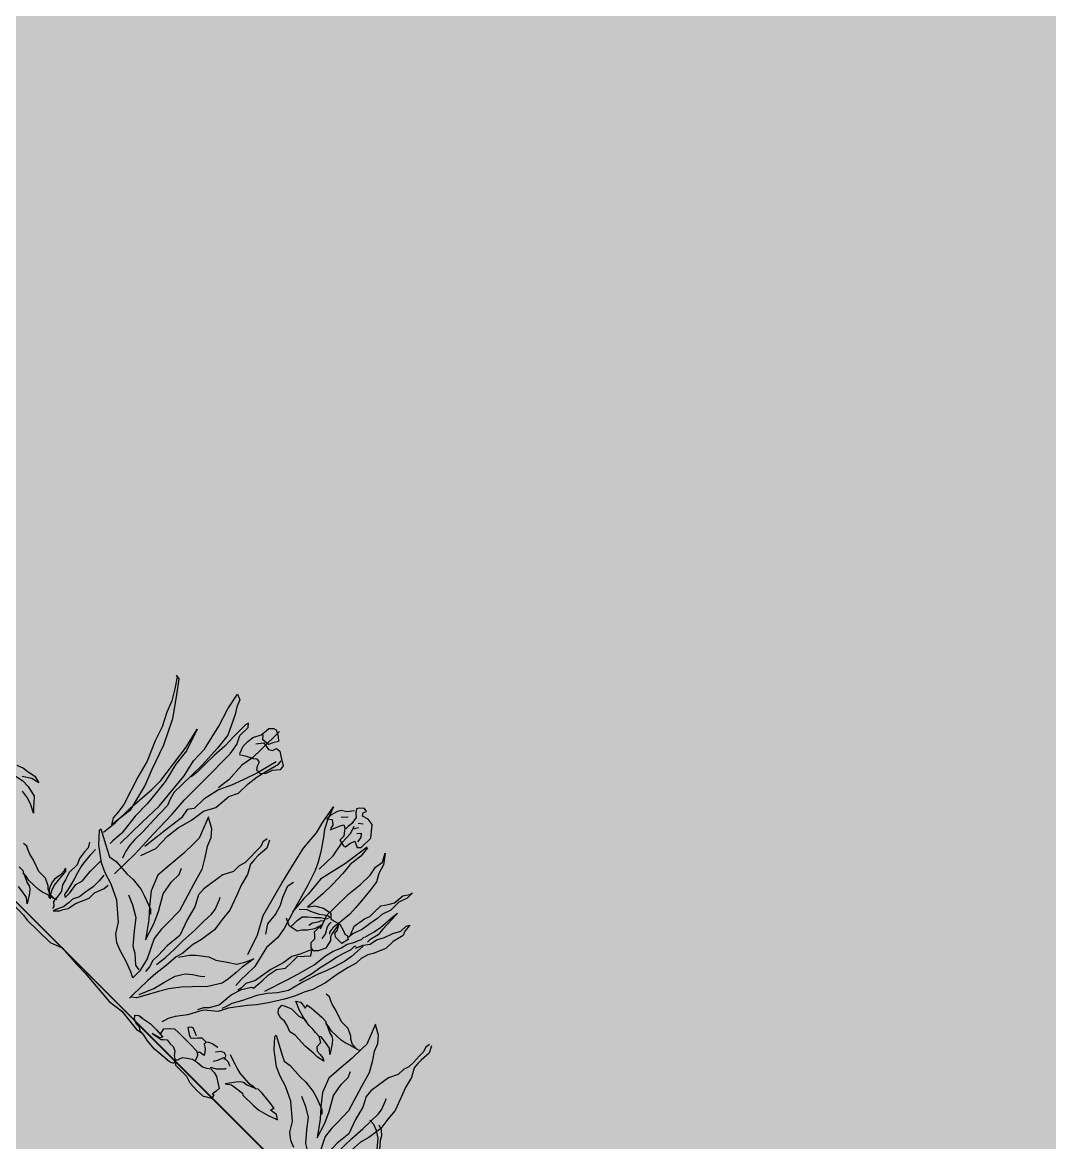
# Model space of a CAD drawing. Header units: metres. Extents: x 97 to 197, y 104 to 205.
# Drawn here: x 149.463 to 150.091, y 144.202 to 144.886 of the extents above; entities that cross this region are included whole.
import ezdxf

# ---------------------------------------------------------------- set-up
doc = ezdxf.new("R2010")
doc.units = ezdxf.units.M
doc.layers.add('00-AUX1', color=200, linetype='Continuous', plot=False)
for name, color, linetype in [('18-HATCH', 1, 'Continuous'), ('22-FAC_4º', 2, 'Continuous'), ('6-VEGETAÇÃO', 104, 'Continuous')]:
    doc.layers.add(name, color=color, linetype=linetype)

# ---------------------------------------------------------------- blocks, each defined once
blk = doc.blocks.new('A$C20B154FB')
at = {"layer": '6-VEGETAÇÃO', "color": 72}
for points in [[(3960.4, 993.2), (3973.9, 1026.9), (3980.6, 1038.1), (3989.6, 1033.6), (4007.5, 1011.2), (4007.5, 993.2), (4030, 988.7), (4036.7, 991), (4039, 1008.9), (4045.7, 1026.9), (4065.9, 1017.9), (4074.9, 1026.9), (4074.9, 1071.8), (4045.7, 1107.7), (4023.3, 1109.9), (4003, 1103.2), (3996.3, 1112.2), (4000.8, 1123.4), (3989.6, 1125.6), (3976.1, 1114.4), (3971.6, 1105.4), (3980.6, 1094.2), (3991.8, 1085.2), (3996.3, 1060.5), (3994.1, 1044.8), (3994.1, 1033.6)], [(3566.3, 954), (3556.8, 980.2), (3556.8, 1001.5), (3559.1, 1022.9), (3571, 1049), (3573.4, 1070.4), (3573.4, 1082.3), (3585.3, 1094.1), (3594.8, 1096.5), (3613.8, 1087), (3628, 1075.1), (3618.5, 1058.5), (3611.4, 1044.3), (3587.6, 1041.9), (3575.8, 1053.8)], [(3606.6, 1101), (3606.6, 1072.5), (3606.6, 1041.6), (3606.6, 1015.5), (3606.6, 975.1), (3599.5, 932.3), (3604.3, 865.9), (3601.9, 844.5), (3599.5, 823.1)], [(3971.6, 1096.4), (3955.9, 1076.2), (3940.2, 1065), (3933.4, 1053.8), (3926.7, 1031.4), (3926.7, 1011.2), (3940.2, 1022.4), (3955.9, 1011.2), (3958.1, 997.7)], [(4009.8, 1076.2), (4023.3, 1087.5)], [(3504.5, 457.4), (3504.5, 559.5), (3504.5, 637.9), (3490.2, 768.5), (3476, 825.5), (3473.6, 880.1), (3452.2, 968), (3430.8, 1029.7), (3419, 1086.7), (3438, 1079.6), (3447.5, 1055.8), (3461.7, 1034.5), (3471.2, 1015.5), (3495, 968), (3502.1, 913.3), (3506.9, 837.4), (3506.9, 792.2), (3506.9, 742.4), (3506.9, 706.7), (3514, 680.6), (3523.5, 659.2), (3525.9, 592.8), (3528.2, 540.5), (3528.2, 500.1), (3530.6, 476.4), (3535.4, 452.6), (3540.1, 440.8), (3544.9, 428.9)], [(3580.5, 1015.8), (3597.1, 1037.1), (3623.3, 1032.4), (3635.2, 1039.5), (3639.9, 1053.8), (3654.2, 1056.1), (3668.4, 1046.6), (3696.9, 1030), (3699.3, 1013.4), (3682.7, 992), (3675.5, 970.7), (3663.7, 956.4), (3647, 956.4), (3637.5, 968.3), (3632.8, 982.5), (3620.9, 982.5), (3611.4, 975.4), (3590, 963.5), (3568.6, 949.3)], [(4068.2, 504.9), (4043.5, 574.5), (4009.8, 632.8), (3976.1, 754), (3955.9, 832.6), (3942.4, 886.4), (3935.7, 953.8), (3924.5, 994.1), (3913.2, 1055.3), (3929, 1012.7), (3946.9, 981.2), (3962.6, 961), (3991.8, 920.6), (4012, 887), (4023.3, 862.3), (4041.2, 810.7), (4065.9, 727.7), (4079.4, 689.5), (4090.6, 653.6), (4097.3, 615.4), (4095.1, 566.1), (4113.1, 494.3), (4113.1, 456.1), (4113.1, 431.4), (4115.3, 404.5)], [(3955.9, 1049.3), (3971.6, 1067.3)], [(4030, 875.8), (4030, 940.8), (4018.8, 992.5), (4016.5, 1035.1), (4007.5, 1059.8)], [(4012, 1051.6), (4021, 1067.3)], [(4032.2, 1049.3), (4041.2, 1060.5), (4050.2, 1049.3), (4052.4, 1031.4)], [(4175.9, 739.6), (4158, 786.8), (4158, 822.7), (4158, 890), (4162.5, 939.4), (4162.5, 984.2), (4155.7, 1015.7), (4160.2, 1044.8), (4144.5, 1071.8), (4169.2, 1040.3), (4178.2, 1008.9), (4193.9, 984.2), (4198.4, 952.8), (4202.9, 912.4), (4207.4, 874.3), (4209.6, 842.9), (4205.1, 795.7), (4202.9, 773.3), (4202.9, 764.3), (4205.1, 753.1), (4209.6, 748.6)], [(3563.9, 372.2), (3563.9, 469.6), (3559.1, 559.8), (3554.4, 650.1), (3549.6, 711.8), (3547.3, 806.8), (3544.9, 930.3), (3537.7, 968.3), (3523.5, 996.8), (3523.5, 1034.8), (3514, 1046.6), (3511.6, 1034.8), (3511.6, 977.8), (3514, 935), (3511.6, 889.9), (3511.6, 847.2), (3511.6, 806.8), (3509.2, 783.1)], [(3670.8, 1022.6), (3654.2, 951.3), (3637.5, 901.5), (3623.3, 861.1), (3604.3, 818.4), (3592.4, 761.4), (3592.4, 716.2), (3578.1, 697.2), (3585.3, 664), (3578.1, 604.6), (3573.4, 557.1), (3568.6, 509.6)], [(3580.5, 478.8), (3599.5, 531), (3597.1, 588), (3601.9, 633.1), (3613.8, 683), (3620.9, 732.9), (3639.9, 770.9), (3644.7, 827.9), (3658.9, 858.7), (3658.9, 903.8), (3663.7, 941.8), (3670.8, 977.5), (3682.7, 1022.6), (3680.3, 1036.8)], [(4088.4, 1041.8), (4077.1, 952.1), (4061.4, 880.3), (4056.9, 855.6), (4063.7, 792.7), (4063.7, 770.3), (4068.2, 734.4), (4070.4, 711.9)], [(4090.6, 1041.8), (4095.1, 1005.9), (4090.6, 961), (4095.1, 922.9), (4097.3, 871.3), (4097.3, 828.6), (4095.1, 781.5), (4092.9, 759.1), (4106.3, 779.3), (4133.3, 795), (4162.5, 801.7), (4175.9, 788.2), (4189.4, 790.5), (4209.6, 797.2), (4234.3, 790.5), (4245.5, 786), (4254.5, 788.2), (4265.7, 781.5), (4261.2, 756.8), (4243.3, 756.8), (4232.1, 756.8), (4220.8, 763.6), (4218.6, 777), (4207.4, 795), (4214.1, 756.8), (4218.6, 745.6), (4227.6, 736.6), (4234.3, 707.5), (4223.1, 682.8), (4211.9, 671.5), (4198.4, 673.8), (4187.2, 685), (4187.2, 703), (4178.2, 711.9), (4169.2, 718.7), (4169.2, 732.1), (4169.2, 745.6), (4169.2, 752.3), (4162.5, 725.4), (4149, 705.2), (4135.5, 691.7), (4126.5, 678.3), (4095.1, 671.5), (4070.4, 682.8)], [(4261.2, 797.2), (4247.8, 826.4), (4254.5, 869), (4261.2, 887), (4261.2, 907.2), (4261.2, 938.6), (4274.7, 958.8), (4285.9, 979), (4288.2, 1014.9), (4301.7, 1035.1), (4303.9, 1044.1), (4303.9, 1019.4), (4294.9, 990.2), (4294.9, 952.1), (4283.7, 920.6), (4283.7, 902.7), (4279.2, 871.3), (4274.7, 839.9), (4263.5, 806.2), (4261.2, 786)], [(3236, 982.2), (3259.8, 949), (3281.2, 913.3), (3297.8, 875.3), (3321.5, 830.2), (3338.2, 780.4), (3369.1, 713.9), (3385.7, 654.5), (3419, 557.1), (3423.7, 523.9), (3426.1, 500.1), (3438, 481.1), (3447.5, 561.9), (3423.7, 649.7), (3399.9, 706.7), (3369.1, 792.2), (3326.3, 875.3), (3278.8, 939.5), (3245.5, 982.2), (3231.3, 984.6)], [(4303.9, 779.3), (4315.1, 804), (4328.6, 824.1), (4333.1, 848.8), (4346.6, 873.5), (4355.5, 902.7), (4369, 927.4), (4369, 952.1), (4375.8, 963.3), (4378, 936.4), (4384.7, 922.9), (4375.8, 884.7), (4375.8, 851.1), (4357.8, 808.4), (4348.8, 792.7), (4342.1, 768), (4342.1, 745.6), (4333.1, 716.4), (4324.1, 671.5), (4317.4, 626.7), (4303.9, 579.5), (4290.4, 552.6), (4279.2, 523.4), (4261.2, 489.8), (4232.1, 442.6), (4209.6, 409), (4189.4, 384.3), (4151.2, 332.7), (4135.5, 301.3), (4099.6, 269.8), (4090.6, 254.1), (4072.7, 220.5), (4048, 186.8), (4036.7, 164.4), (4032.2, 148.7), (4030, 141.9)], [(4299.4, 826.4), (4308.4, 862.3), (4312.9, 887), (4315.1, 943.1), (4317.4, 961), (4319.6, 934.1), (4321.9, 887), (4324.1, 864.5), (4317.4, 833.1), (4317.4, 821.9)], [(3438, 443.1), (3442.7, 493), (3442.7, 561.9), (3447.5, 659.2), (3447.5, 702), (3426.1, 839.7), (3409.4, 908.6), (3435.6, 832.6), (3442.7, 775.6), (3459.3, 711.5), (3466.5, 661.6), (3471.2, 614.1), (3473.6, 557.1), (3483.1, 485.9), (3480.7, 445.5), (3480.7, 433.6)], [(3834.7, 821.3), (3832.4, 803.4), (3839.2, 787.7), (3839.2, 767.5), (3841.4, 733.8), (3841.4, 711.4), (3834.7, 691.2), (3834.7, 664.3), (3819, 630.6), (3812.2, 585.7), (3807.7, 552.1), (3810, 525.1), (3830.2, 489.2), (3843.7, 439.8), (3863.9, 386), (3859.4, 332.1), (3861.6, 287.2), (3861.6, 262.6), (3868.4, 240.1), (3870.6, 219.9)], [(3843.7, 823.6), (3857.1, 798.9), (3854.9, 760.8), (3854.9, 742.8), (3857.1, 722.6), (3875.1, 691.2), (3886.3, 650.8), (3899.8, 617.1), (3920, 565.5), (3924.5, 525.1), (3931.2, 482.5), (3924.5, 428.6), (3915.5, 395), (3913.3, 352.3), (3906.5, 327.6), (3904.3, 282.8), (3899.8, 240.1), (3897.5, 204.2), (3897.5, 163.8), (3897.5, 141.4), (3897.5, 118.9)], [(4079.4, 734.4), (4097.3, 752.3), (4115.3, 759.1), (4137.8, 770.3), (4151.2, 781.5), (4162.5, 788.2), (4171.4, 788.2)], [(4317.4, 801.7), (4315.1, 750.1), (4310.6, 720.9), (4303.9, 700.7), (4299.4, 685), (4290.4, 655.8), (4279.2, 628.9), (4263.5, 577.3), (4250, 518.9), (4229.8, 487.5), (4207.4, 460.6), (4187.2, 431.4), (4164.7, 382.1), (4149, 352.9), (4142.3, 328.2), (4137.8, 317)], [(4196.1, 460.6), (4220.8, 541.4), (4232.1, 579.5), (4247.8, 640.1), (4252.3, 689.5), (4259, 718.7), (4270.2, 743.4), (4274.7, 768), (4285.9, 788.2), (4292.7, 804), (4297.2, 812.9), (4297.2, 824.1)], [(4061.4, 595.2), (4041.2, 624.4), (4036.7, 664.8), (4025.5, 698.5), (4012, 723.2), (3996.3, 761.3), (4000.8, 783.8)], [(4101.8, 676), (4101.8, 703), (4104.1, 723.2), (4117.6, 736.6), (4135.5, 752.3), (4149, 765.8), (4164.7, 777), (4169.2, 783.8)], [(4140, 720.9), (4142.3, 734.4), (4153.5, 750.1), (4158, 759.1), (4164.7, 768)], [(4202.9, 720.9), (4200.6, 738.9), (4191.6, 754.6), (4187.2, 761.3), (4184.9, 772.5), (4184.9, 781.5)], [(4252.3, 568.3), (4263.5, 617.7), (4268, 649.1), (4274.7, 678.3), (4281.5, 711.9), (4288.2, 736.6), (4297.2, 765.8), (4297.2, 779.3), (4299.4, 786)], [(3649.4, 728.1), (3680.3, 711.5), (3701.7, 687.7), (3713.6, 659.2), (3734.9, 628.4), (3756.3, 592.8), (3773, 538.1), (3803.8, 443.1), (3806.2, 383.8), (3806.2, 355.3), (3811, 317.3), (3844.2, 253.2), (3856.1, 208), (3856.1, 174.8), (3837.1, 184.3), (3801.5, 196.2), (3761.1, 208), (3734.9, 217.5), (3711.2, 236.5), (3689.8, 269.8), (3632.8, 317.3), (3580.5, 341), (3540.1, 352.9), (3506.9, 367.2), (3457, 402.8), (3423.7, 438.4), (3423.7, 445.5), (3487.9, 412.3), (3511.6, 400.4), (3537.7, 405.1), (3592.4, 402.8), (3620.9, 405.1), (3663.7, 400.4), (3687.4, 393.3), (3732.6, 376.7), (3744.4, 364.8)], [(3646.1, 731.6), (3675.5, 659.2), (3675.5, 635.5), (3675.5, 585.6), (3670.8, 523.9), (3668.4, 474), (3689.8, 421.8), (3723.1, 381.4), (3754, 348.2), (3794.3, 293.5), (3775.3, 350.5), (3756.3, 390.9), (3725.4, 443.1), (3715.9, 490.6), (3715.9, 526.3), (3706.4, 547.6)], [(4707.5, 732.2), (4705.5, 715.6), (4711.7, 701.1), (4711.7, 682.4), (4713.8, 651.4), (4713.8, 630.6), (4707.5, 612), (4707.5, 587.1), (4693, 556.1), (4686.8, 514.6), (4682.7, 483.6), (4684.7, 458.7), (4703.4, 425.6), (4715.8, 380), (4734.5, 330.3), (4730.3, 280.6), (4732.4, 239.1), (4732.4, 216.3), (4738.6, 195.6), (4740.7, 177)], [(4715.8, 734.2), (4728.3, 711.4), (4726.2, 676.2), (4726.2, 659.6), (4728.3, 641), (4744.8, 612), (4755.2, 574.7), (4767.6, 543.6), (4786.3, 496), (4790.4, 458.7), (4796.7, 419.4), (4790.4, 369.6), (4782.1, 338.6), (4780.1, 299.2), (4773.9, 276.4), (4771.8, 235), (4767.6, 195.6), (4765.6, 162.5), (4765.6, 125.2), (4765.6, 104.5), (4765.6, 83.8)], [(4083.9, 256.4), (4092.9, 276.6), (4106.3, 290), (4122, 319.2), (4126.5, 370.8), (4137.8, 409), (4155.7, 438.2), (4162.5, 440.4), (4164.7, 478.6), (4164.7, 507.7), (4171.4, 539.1), (4189.4, 563.8), (4189.4, 593), (4189.4, 619.9), (4218.6, 653.6), (4207.4, 669.3), (4202.9, 664.8), (4189.4, 631.2), (4175.9, 606.5), (4171.4, 572.8), (4158, 525.7), (4153.5, 498.7), (4149, 462.8), (4133.3, 433.7), (4133.3, 411.2), (4131, 397.8)], [(4536.5, 646.1), (4565, 630.7), (4584.8, 608.8), (4595.7, 582.5), (4615.5, 554), (4635.2, 521.1), (4650.6, 470.7), (4679.1, 383), (4681.3, 328.2), (4681.3, 301.9), (4685.7, 266.9), (4716.4, 207.7)], [(4639.6, 166), (4615.5, 174.8), (4593.6, 192.3), (4573.8, 223), (4521.2, 266.9), (4472.9, 288.8), (4435.6, 299.7), (4404.9, 312.9), (4358.9, 345.8), (4328.2, 378.7), (4328.2, 385.2), (4387.4, 354.5), (4409.3, 343.6), (4433.5, 348), (4483.9, 345.8), (4510.2, 348), (4549.7, 343.6), (4571.6, 337), (4613.3, 321.7), (4624.3, 310.7)], [(4533.4, 649.3), (4560.7, 582.5), (4560.7, 560.6), (4560.7, 514.6), (4556.3, 457.6), (4554.1, 411.5), (4573.8, 363.3), (4604.5, 326), (4633, 295.4), (4670.3, 244.9), (4652.8, 297.5), (4635.2, 334.8), (4606.7, 383), (4597.9, 426.9), (4597.9, 459.8), (4589.2, 479.5)], [(4551, 547), (4528.7, 547), (4512, 555.4), (4505, 562.3), (4480, 573.5), (4449.3, 573.5), (4431.2, 579.1), (4407.5, 587.4), (4386.6, 591.6), (4372.7, 597.2), (4360.1, 602.7), (4346.2, 601.3)], [(3879.6, 262.6), (3884.1, 300.7), (3884.1, 343.3), (3884.1, 381.5), (3886.3, 435.4), (3886.3, 475.8), (3886.3, 511.7), (3884.1, 531.9), (3870.6, 565.5), (3866.1, 572.2)], [(4559.3, 550.2), (4539.2, 543.5), (4523.5, 539), (4506.7, 533.5), (4491, 530.1), (4447.4, 527.9), (4430.6, 531.2), (4418.3, 532.3), (4448.5, 518.9), (4460.8, 516.7), (4469.8, 511.1), (4478.7, 499.9), (4491, 482), (4500, 469.7), (4483.2, 483.1), (4460.8, 486.5), (4437.3, 489.8), (4431.7, 485.4), (4413.8, 486.5), (4399.3, 487.6), (4381.4, 487.6), (4357.9, 489.8), (4341.1, 494.3), (4321, 499.9), (4303.1, 507.7), (4291.9, 512.2), (4306.4, 522.3), (4331, 517.8), (4328.8, 527.9), (4326.6, 530.1), (4345.6, 533.5), (4391.5, 536.8), (4410.5, 536.8), (4417.2, 531.2), (4423.9, 531.2)], [(3913.3, 332.1), (3933.5, 363.5), (3949.2, 379.3), (3982.9, 406.2), (4007.6, 415.2), (4039, 437.6), (4065.9, 455.6), (4079.4, 480.2), (4092.9, 509.4), (4086.1, 462.3), (4083.9, 435.4), (4081.6, 401.7), (4077.2, 377), (4052.5, 334.4), (4016.5, 296.2), (3991.8, 269.3), (3967.1, 235.6), (3949.2, 204.2), (3926.7, 161.6), (3913.3, 136.9), (3899.8, 125.7)], [(4432.9, 484.2), (4449.6, 474.2), (4450.8, 456.3), (4462, 446.2), (4476.5, 446.2), (4491, 445.1), (4502.2, 439.5), (4477.6, 433.9), (4458.6, 432.8), (4421.7, 429.4), (4372.4, 430.6), (4352.3, 426.1), (4333.3, 433.9), (4314.3, 438.4), (4298.6, 436.2), (4280.7, 440.6), (4270.6, 451.8), (4269.5, 468.6), (4279.6, 475.3), (4300.8, 484.2), (4322.1, 484.2), (4335.5, 484.2), (4354.5, 491), (4366.8, 488.7)], [(4749, 216.3), (4753.1, 251.6), (4753.1, 290.9), (4753.1, 326.1), (4755.2, 375.9), (4755.2, 413.1), (4755.2, 446.3), (4753.1, 464.9), (4740.7, 496), (4736.6, 502.2)], [(3075.1, 390.7), (3098.3, 400.2), (3117.3, 402.9), (3143.2, 408.3), (3169.1, 402.9), (3141.9, 396.1), (3114.6, 378.4)], [(3079.2, 358), (3126.9, 368.9), (3152.7, 368.9), (3189.5, 360.7), (3204.5, 344.4), (3215.4, 332.1), (3229, 319.9), (3203.1, 332.1), (3178.6, 340.3), (3150, 344.4)], [(3429.4, 386.9), (3439.4, 369.8), (3440.8, 352.6), (3445.1, 323.9), (3455.1, 303.9), (3455.1, 266.7), (3463.7, 240.9), (3469.5, 222.3), (3482.4, 205.1), (3485.2, 186.5), (3488.1, 162.1), (3501, 150.7), (3502.4, 143.5)], [(3460.9, 384.1), (3462.3, 361.2), (3462.3, 358.3), (3465.2, 329.7), (3468, 312.5), (3475.2, 286.7), (3482.4, 263.8), (3486.7, 248.1), (3493.8, 223.7), (3496.7, 205.1), (3505.3, 199.4), (3505.3, 220.8), (3499.5, 255.2), (3505.3, 279.6), (3503.8, 301), (3501, 321.1), (3501, 339.7), (3501, 354), (3501, 364), (3501, 368.3)], [(55.8, 338.9), (73.5, 333.5), (88.5, 319.9), (96.7, 304.9), (117.1, 283.1), (130.7, 264.1), (145.7, 239.6), (166.1, 228.7), (162, 220.5), (119.8, 268.2), (87.1, 306.3), (64, 319.9), (43.6, 328.1), (27.2, 328.1), (23.1, 328.1)], [(3542.5, 344), (3545.4, 319.6), (3545.4, 291), (3539.7, 256.6), (3536.8, 235.2), (3526.8, 212.3), (3526.8, 196.5), (3523.9, 173.6), (3519.6, 163.6), (3512.4, 146.4), (3509.6, 139.2), (3525.3, 155), (3529.6, 166.4), (3539.7, 180.8), (3544, 209.4), (3552.5, 229.4), (3562.6, 255.2), (3562.6, 281), (3575.5, 313.9), (3575.5, 331.1)], [(3647, 357.7), (3680.3, 343.4), (3718.3, 322), (3746.8, 286.4), (3780.1, 248.4), (3801.5, 236.5), (3832.4, 210.4), (3851.4, 208)], [(3911, 150.4), (3931.2, 199.7), (3940.2, 237.9), (3951.4, 280.5), (3969.4, 309.7), (3987.3, 325.4), (4009.8, 341.1), (4021, 350.1)], [(4534.3, 304.1), (4565, 291), (4600.1, 271.2), (4626.4, 238.4), (4657.2, 203.3), (4676.9, 192.3), (4705.4, 168.2), (4722.9, 166)], [(3439.4, 262.4), (3440.8, 240.9), (3436.5, 216.6), (3438, 205.1), (3443.7, 189.3), (3449.4, 179.3), (3459.4, 169.3), (3466.6, 160.7), (3475.2, 160.7), (3463.7, 172.2), (3458, 183.6), (3450.8, 200.8), (3449.4, 216.6), (3446.5, 239.5), (3443.7, 262.4), (3438, 268.1), (3436.5, 260.9)], [(3484, 170.2), (3461.7, 170.2), (3444.9, 178.6), (3438, 185.6), (3412.9, 196.7), (3382.2, 196.7), (3364.1, 202.3), (3340.4, 210.6), (3319.5, 214.8), (3305.6, 220.4), (3293, 226), (3279.1, 224.6)], [(4267, 229.8), (4287.1, 223.1), (4302.8, 218.6), (4319.6, 213), (4335.2, 209.7), (4378.9, 207.5), (4395.6, 210.8), (4407.9, 211.9), (4377.7, 198.5), (4365.4, 196.3), (4356.5, 190.7), (4347.5, 179.5), (4335.2, 161.6), (4326.3, 149.3), (4343, 162.7), (4365.4, 166.1), (4388.9, 169.4), (4394.5, 165), (4412.4, 166.1), (4427, 167.2), (4444.9, 167.2), (4468.4, 169.4), (4485.2, 173.9), (4505.3, 179.5), (4523.2, 187.3), (4534.4, 191.8), (4519.8, 201.9), (4495.2, 197.4), (4497.5, 207.5), (4499.7, 209.7), (4480.7, 213), (4434.8, 216.4), (4415.8, 216.4), (4409.1, 210.8), (4402.4, 210.8)], [(4143.9, 192.9), (4117, 203), (4111.4, 199.6), (4103.6, 190.7), (4123.7, 178.4), (4134.9, 173.9), (4145, 182.9), (4151.7, 190.7), (4160.7, 200.7), (4180.8, 200.7), (4187.5, 206.3), (4198.7, 211.9), (4221.1, 217.5)], [(4181.9, 199.6), (4181.9, 191.8), (4195.4, 182.9), (4203.2, 173.9), (4208.8, 165), (4189.8, 161.6), (4188.6, 156), (4189.8, 151.5)], [(4226.7, 200.7), (4237.9, 215.3), (4249.1, 219.8), (4260.2, 216.4), (4265.8, 201.9)], [(4243.5, 173.9), (4252.4, 187.3), (4256.9, 199.6), (4260.2, 207.5), (4280.4, 207.5), (4287.1, 204.1), (4294.9, 201.9)], [(4251.3, 152.7), (4270.3, 163.8), (4280.4, 173.9), (4290.5, 184), (4291.6, 188.4)], [(3492.2, 173.4), (3472.1, 166.7), (3456.4, 162.3), (3439.6, 156.7), (3424, 153.3), (3380.3, 151.1), (3363.5, 154.4), (3351.2, 155.5), (3381.5, 142.1), (3393.8, 139.9), (3402.7, 134.3), (3411.7, 123.1), (3424, 105.2), (3432.9, 92.9), (3416.1, 106.3), (3393.8, 109.7), (3370.3, 113)], [(3324.4, 160), (3343.4, 160), (3350.1, 154.4), (3356.8, 154.4)], [(4055.6, 112.3), (4051.5, 129.9), (4062.4, 143.6), (4076, 155.8), (4093.7, 157.2), (4112.8, 157.2), (4150.9, 157.2), (4182.2, 157.2), (4193.1, 149), (4198.6, 138.1), (4201.3, 129.9)], [(4156.4, 87.8), (4163.2, 108.2), (4175.4, 117.7), (4190.4, 128.6), (4210.8, 132.7), (4232.6, 134), (4244.9, 140.8), (4257.1, 150.4), (4273.5, 149), (4288.4, 146.3), (4306.1, 135.4), (4323.8, 124.5), (4322.5, 110.9), (4321.1, 100), (4319.8, 94.6), (4327.9, 97.3), (4327.9, 91.8), (4329.3, 82.3), (4315.7, 74.2), (4306.1, 67.3), (4276.2, 66), (4243.5, 67.3), (4231.3, 70.1), (4219, 74.2), (4198.6, 74.2), (4167.3, 74.2), (4160.5, 79.6), (4152.3, 86.4), (4160.5, 94.6)], [(3967.1, 101.4), (4006.6, 109.5), (4036.6, 110.9), (4069.2, 108.2), (4062.4, 98.6), (4035.2, 91.8), (4070.6, 98.6), (4076, 104.1), (4085.6, 112.3), (4101.9, 110.9), (4115.5, 110.9), (4129.1, 105.5), (4140, 91.8), (4148.2, 87.8), (4155, 79.6), (4157.7, 72.8), (4144.1, 67.3), (4114.2, 64.6), (4078.8, 60.5), (4042, 63.3), (4021.6, 67.3), (4001.2, 68.7), (3990.3, 75.5), (3976.6, 75.5), (3958.9, 82.3), (3950.8, 91.8), (3960.3, 101.4), (3971.2, 104.1), (3975.3, 104.1)], [(2773.2, 58.4), (2822.5, 50.2), (2863.6, 54.3), (2904.7, 50.2), (2958.1, 54.3), (3011.5, 42), (3069, 46.1), (3147.1, 50.2), (3184, 58.4), (3208.7, 58.4), (3249.8, 58.4), (3397.6, 58.4), (3451, 58.4), (3471.6, 54.3), (3578.4, 58.4), (3619.5, 74.8), (3693.4, 70.7), (3734.5, 70.7), (3857.7, 62.5), (3911.1, 70.7), (3989.2, 62.5), (4005.6, 66.6)]]:
    blk.add_lwpolyline(points, dxfattribs=at)

msp = doc.modelspace()

# ---------------------------------------------------------------- hatches: boundary and pattern name
at = {"layer": '18-HATCH', "true_color": 0xadddf7, "transparency": 33554508}
h = msp.add_hatch(color=141, dxfattribs=at)
h.dxf.hatch_style = 1
h.paths.add_polyline_path([(153.94813, 139.85973), (153.5895, 139.65268), (153.10307, 140.1391), (150.59899, 138.69336), (151.87466, 133.93249), (151.51603, 133.72543), (149.99969, 136.35181), (146.9686, 134.60181), (147.39296, 133.86681), (147.30635, 133.81681), (148.92696, 131.00983), (157.17448, 135.77154), (147.16447, 153.10938), (138.91695, 148.34768), (140.66675, 145.31693), (140.75336, 145.36693), (140.93687, 145.04908), (145.53713, 147.70504), (144.43905, 148.80312), (144.79768, 149.01018)])
at = {"layer": '18-HATCH', "transparency": 33554559}
h = msp.add_hatch(color=252, dxfattribs=at)
h.dxf.hatch_style = 1
h.paths.add_polyline_path([(149.12028, 141.50758), (148.63864, 141.98921), (148.96761, 141.41943)])
h.paths.add_polyline_path([(149.67931, 140.87246), (149.62611, 141.00175), (149.15443, 141.47342), (148.99093, 141.37903), (149.22804, 140.96834), (149.38238, 140.70103)])
h.paths.add_polyline_path([(148.92431, 141.39443), (148.50506, 142.12059), (148.46175, 142.09559), (148.88101, 141.36943)])
h.paths.add_polyline_path([(149.33908, 140.67603), (149.18474, 140.94334), (148.94931, 141.35113), (148.90601, 141.32613), (149.14144, 140.91834), (149.29577, 140.65103)])
h.paths.add_polyline_path([(148.46427, 142.16359), (148.36544, 142.26242), (148.43294, 142.1455)])
h.paths.add_polyline_path([(149.99969, 136.35181), (151.20846, 134.25815), (151.68664, 134.25815), (149.12466, 138.69563), (148.76603, 138.48857), (148.79103, 138.44527), (145.67334, 136.64527), (146.37737, 135.42586), (146.46397, 135.47586), (146.89296, 134.73283), (146.80635, 134.68283), (147.05154, 134.25815), (147.16701, 134.25815), (146.9686, 134.60181)])
h.paths.add_polyline_path([(147.39296, 133.86681), (147.16701, 134.25815), (147.05154, 134.25815), (147.30635, 133.81681)])
h.paths.add_polyline_path([(151.87466, 133.93249), (151.68664, 134.25815), (151.20846, 134.25815), (151.51603, 133.72543)])
h.paths.add_polyline_path([(149.74885, 143.49332), (149.73188, 143.51029), (150.09154, 143.72067), (149.17206, 144.64365), (148.80845, 144.43372), (148.7993, 144.44287), (147.83696, 143.88725), (147.89186, 143.83235), (147.92418, 143.85101), (148.81883, 142.95637)])
h.paths.add_polyline_path([(150.36733, 138.79505), (149.9145, 139.57937), (149.91368, 139.57889), (149.8895, 139.62267), (149.39233, 140.4838), (148.91483, 140.20811)])
h.paths.add_polyline_path([(153.10307, 140.1391), (153.5895, 139.65268), (153.94813, 139.85973), (152.72385, 141.084), (152.36522, 140.87695), (152.18044, 141.06174), (150.70512, 140.20996), (150.7672, 140.10244), (151.01278, 139.67709), (151.0576, 139.59946), (150.45017, 139.24876), (150.59899, 138.69336)])
h.paths.add_polyline_path([(150.99847, 139.60187), (150.96948, 139.65209), (150.73722, 140.05437), (150.28286, 139.79205), (150.32342, 139.72181), (150.44169, 139.28041)])
h.paths.add_polyline_path([(150.71847, 140.08684), (150.66182, 140.18496), (150.20747, 139.92264), (150.26411, 139.82452)])

# ---------------------------------------------------------------- linework, layer by layer
at = {"layer": '00-AUX1'}
msp.add_lwpolyline([(138.91695, 148.34768), (147.16447, 153.10938), (157.17448, 135.77154), (148.92696, 131.00983), (147.30635, 133.81681), (147.39296, 133.86681), (146.9686, 134.60181), (149.99969, 136.35181), (151.51603, 133.72543), (151.87466, 133.93249), (150.59899, 138.69336), (153.10307, 140.1391), (153.5895, 139.65268), (153.94813, 139.85973), (144.79768, 149.01018), (144.43905, 148.80312), (145.53713, 147.70504), (140.93687, 145.04908), (140.75336, 145.36693), (140.66675, 145.31693), (138.91695, 148.34768)], dxfattribs=at)
at = {"layer": '22-FAC_4º'}
msp.add_lwpolyline([(148.7993, 144.44287), (149.73188, 143.51029), (150.09051, 143.71734), (149.16708, 144.64078)], dxfattribs=at)

# ---------------------------------------------------------------- block references
at = {"layer": '6-VEGETAÇÃO', "xscale": 0.0001824180293517025, "yscale": 0.0001824180293517025, "zscale": 0.0001824180293517025, "rotation": 314.1145085881545}
for p in [(149.01823, 144.78507), (149.62951, 144.17671)]:
    msp.add_blockref('A$C20B154FB', p, dxfattribs=at)

doc.saveas('drawing.dxf')
